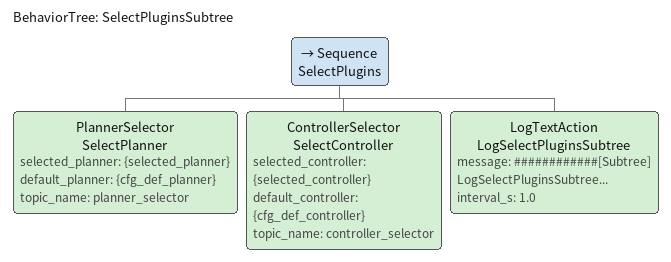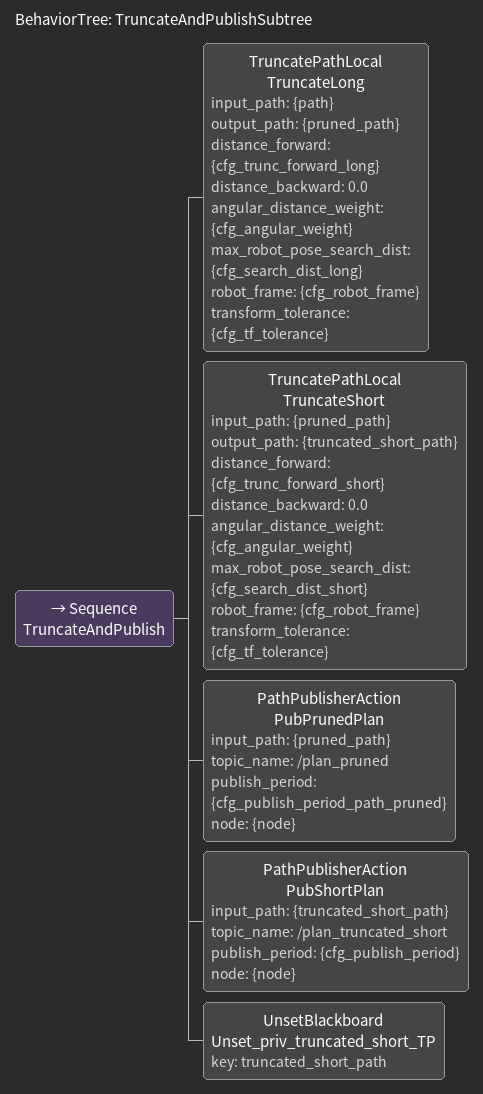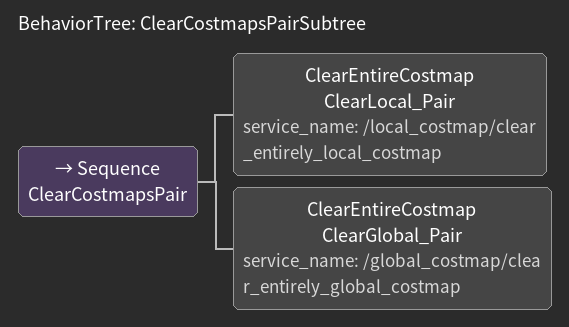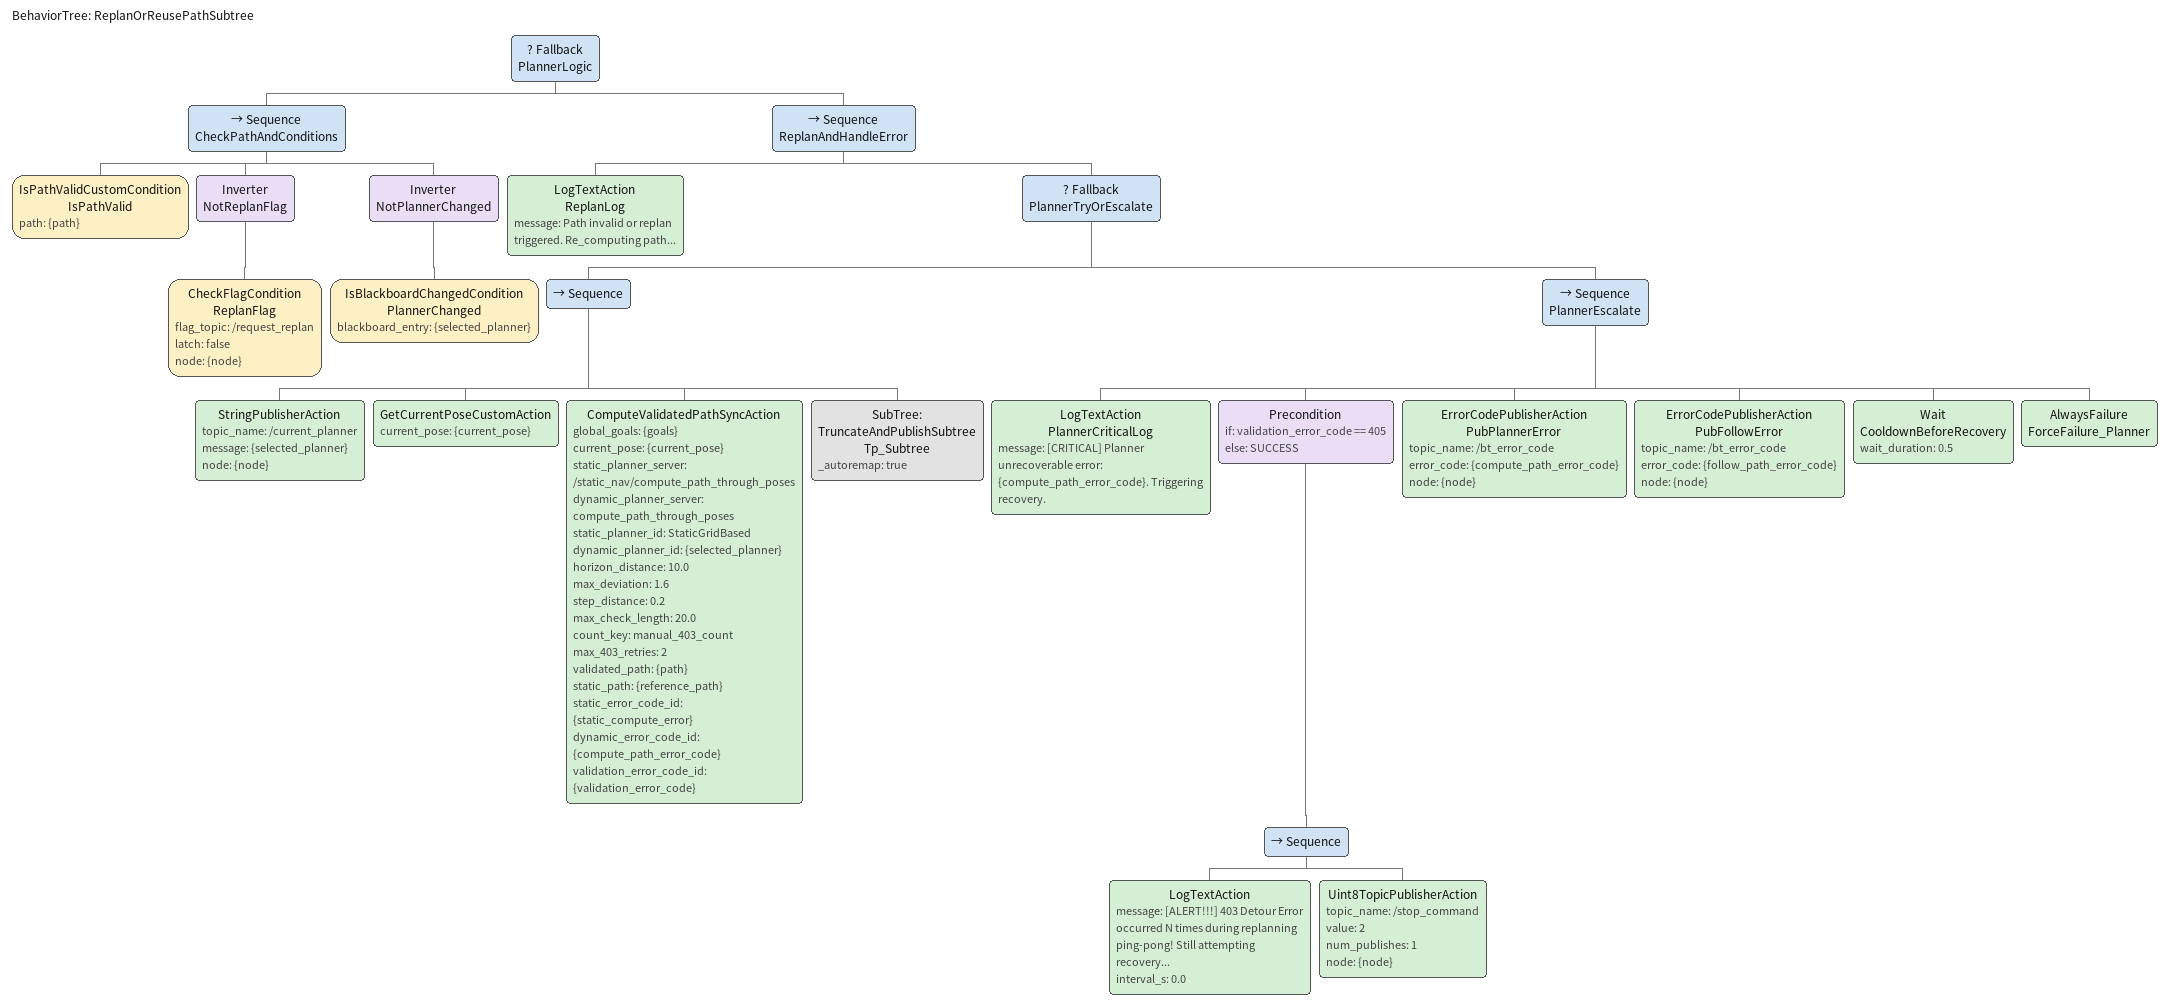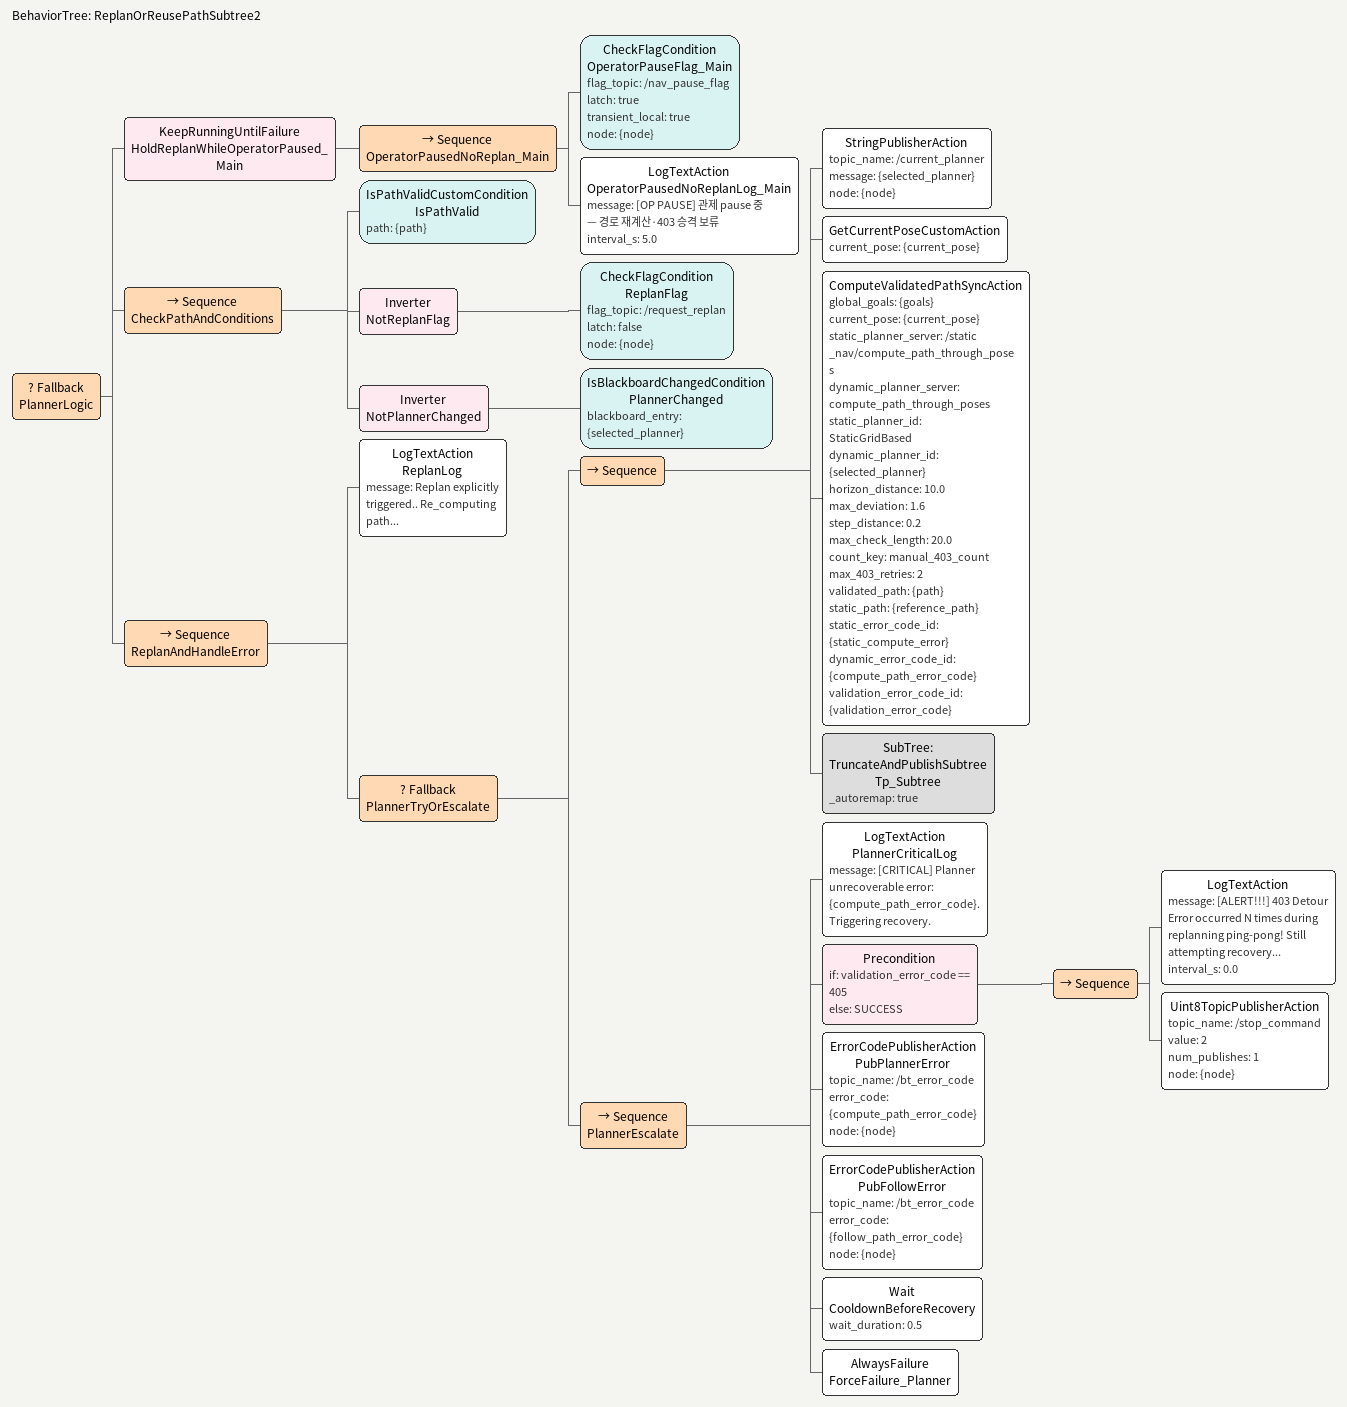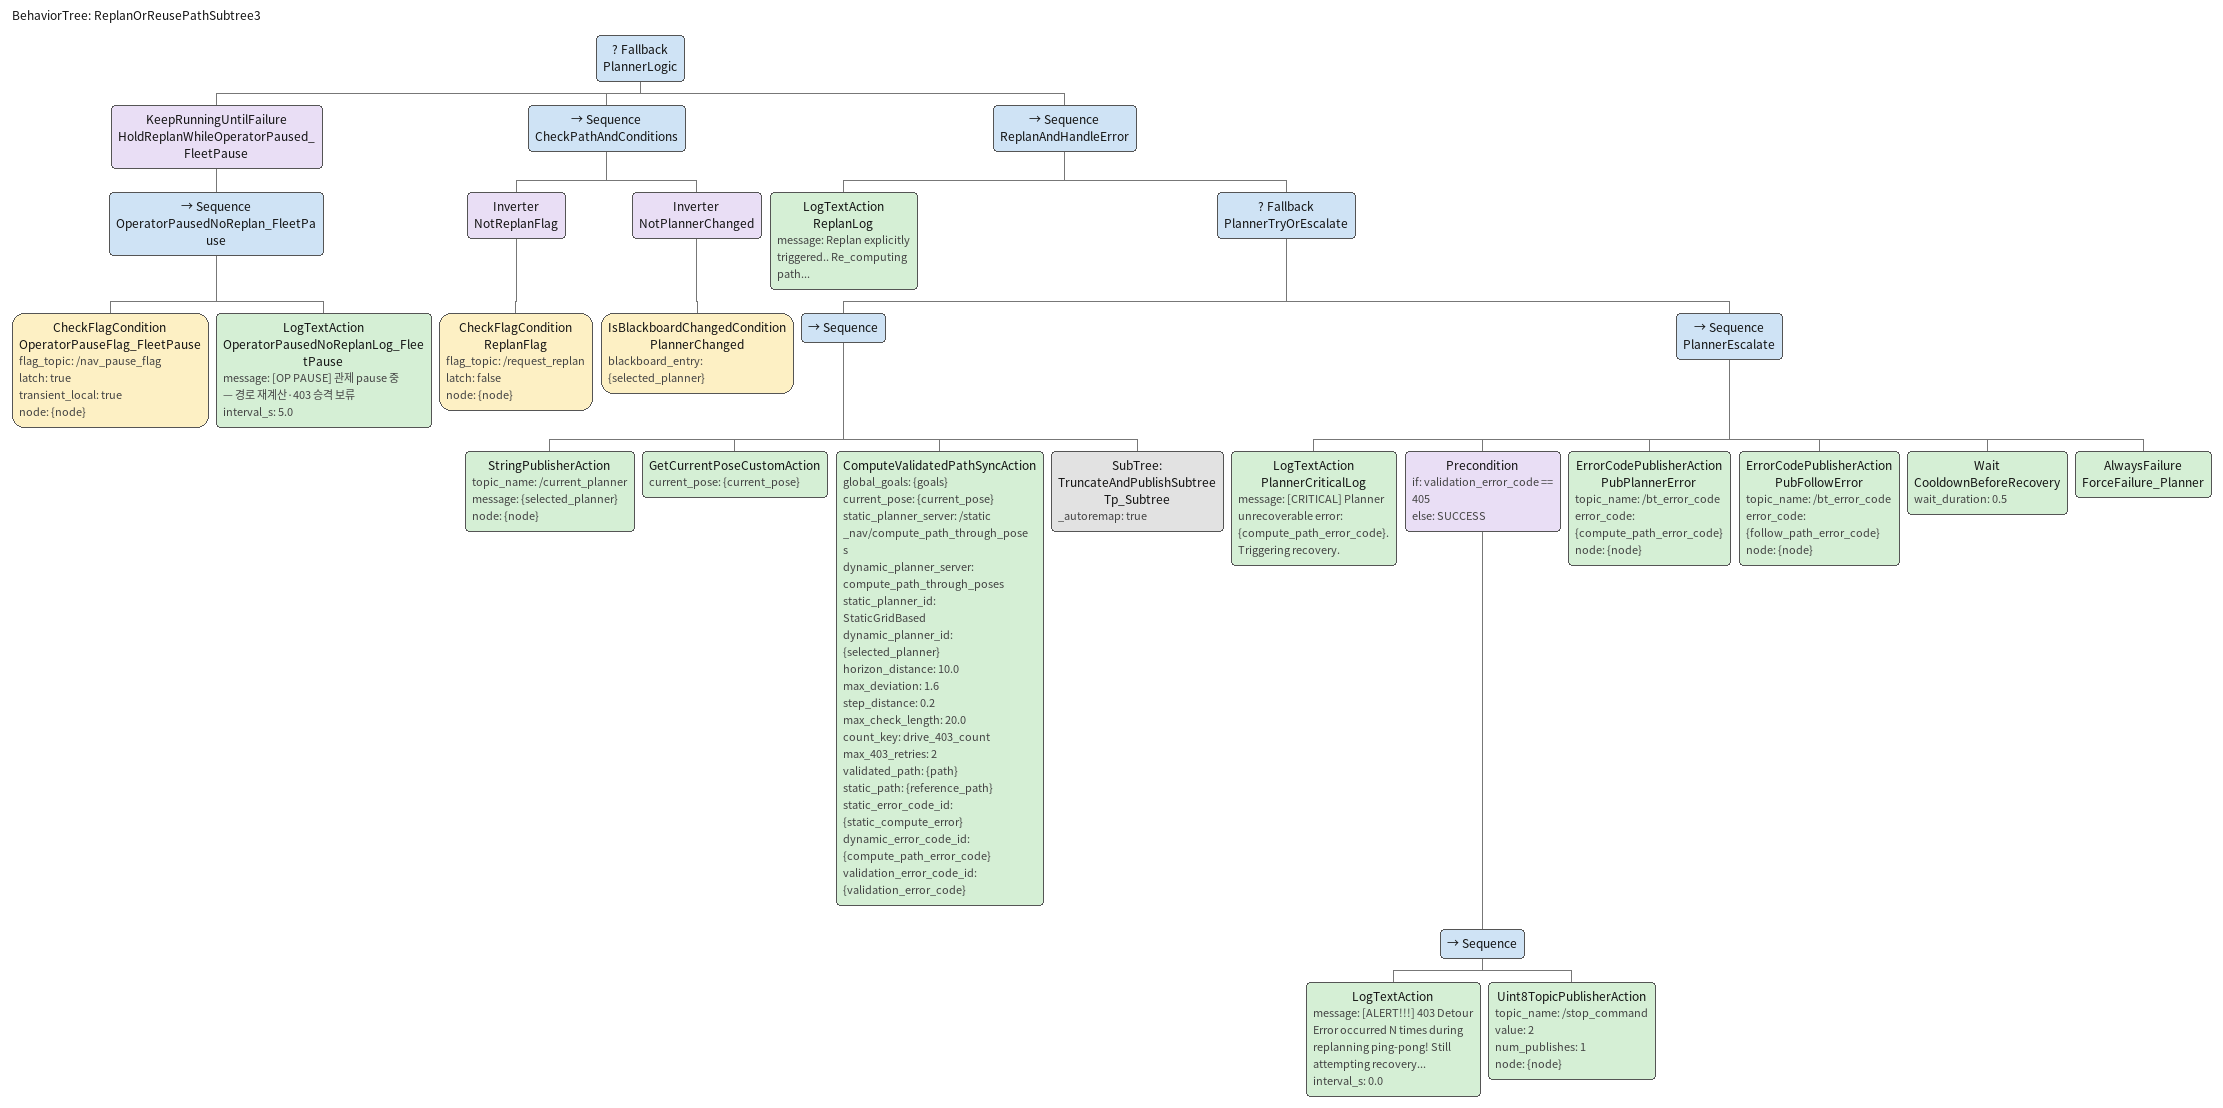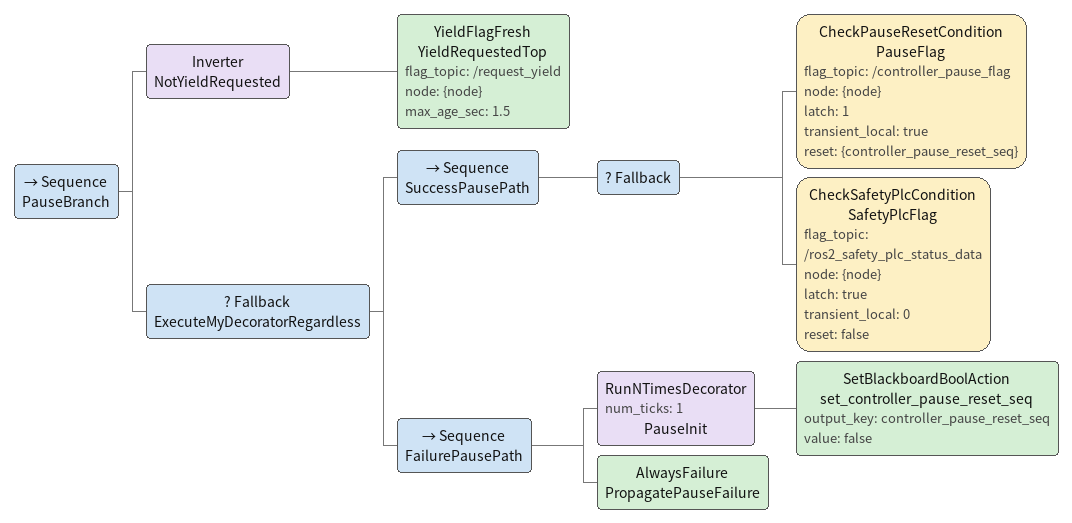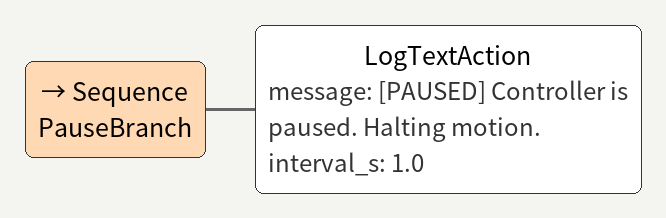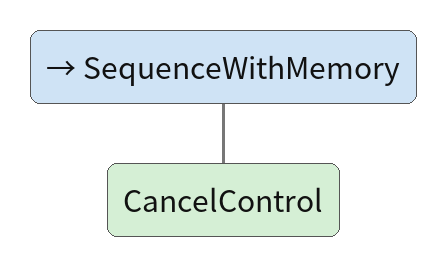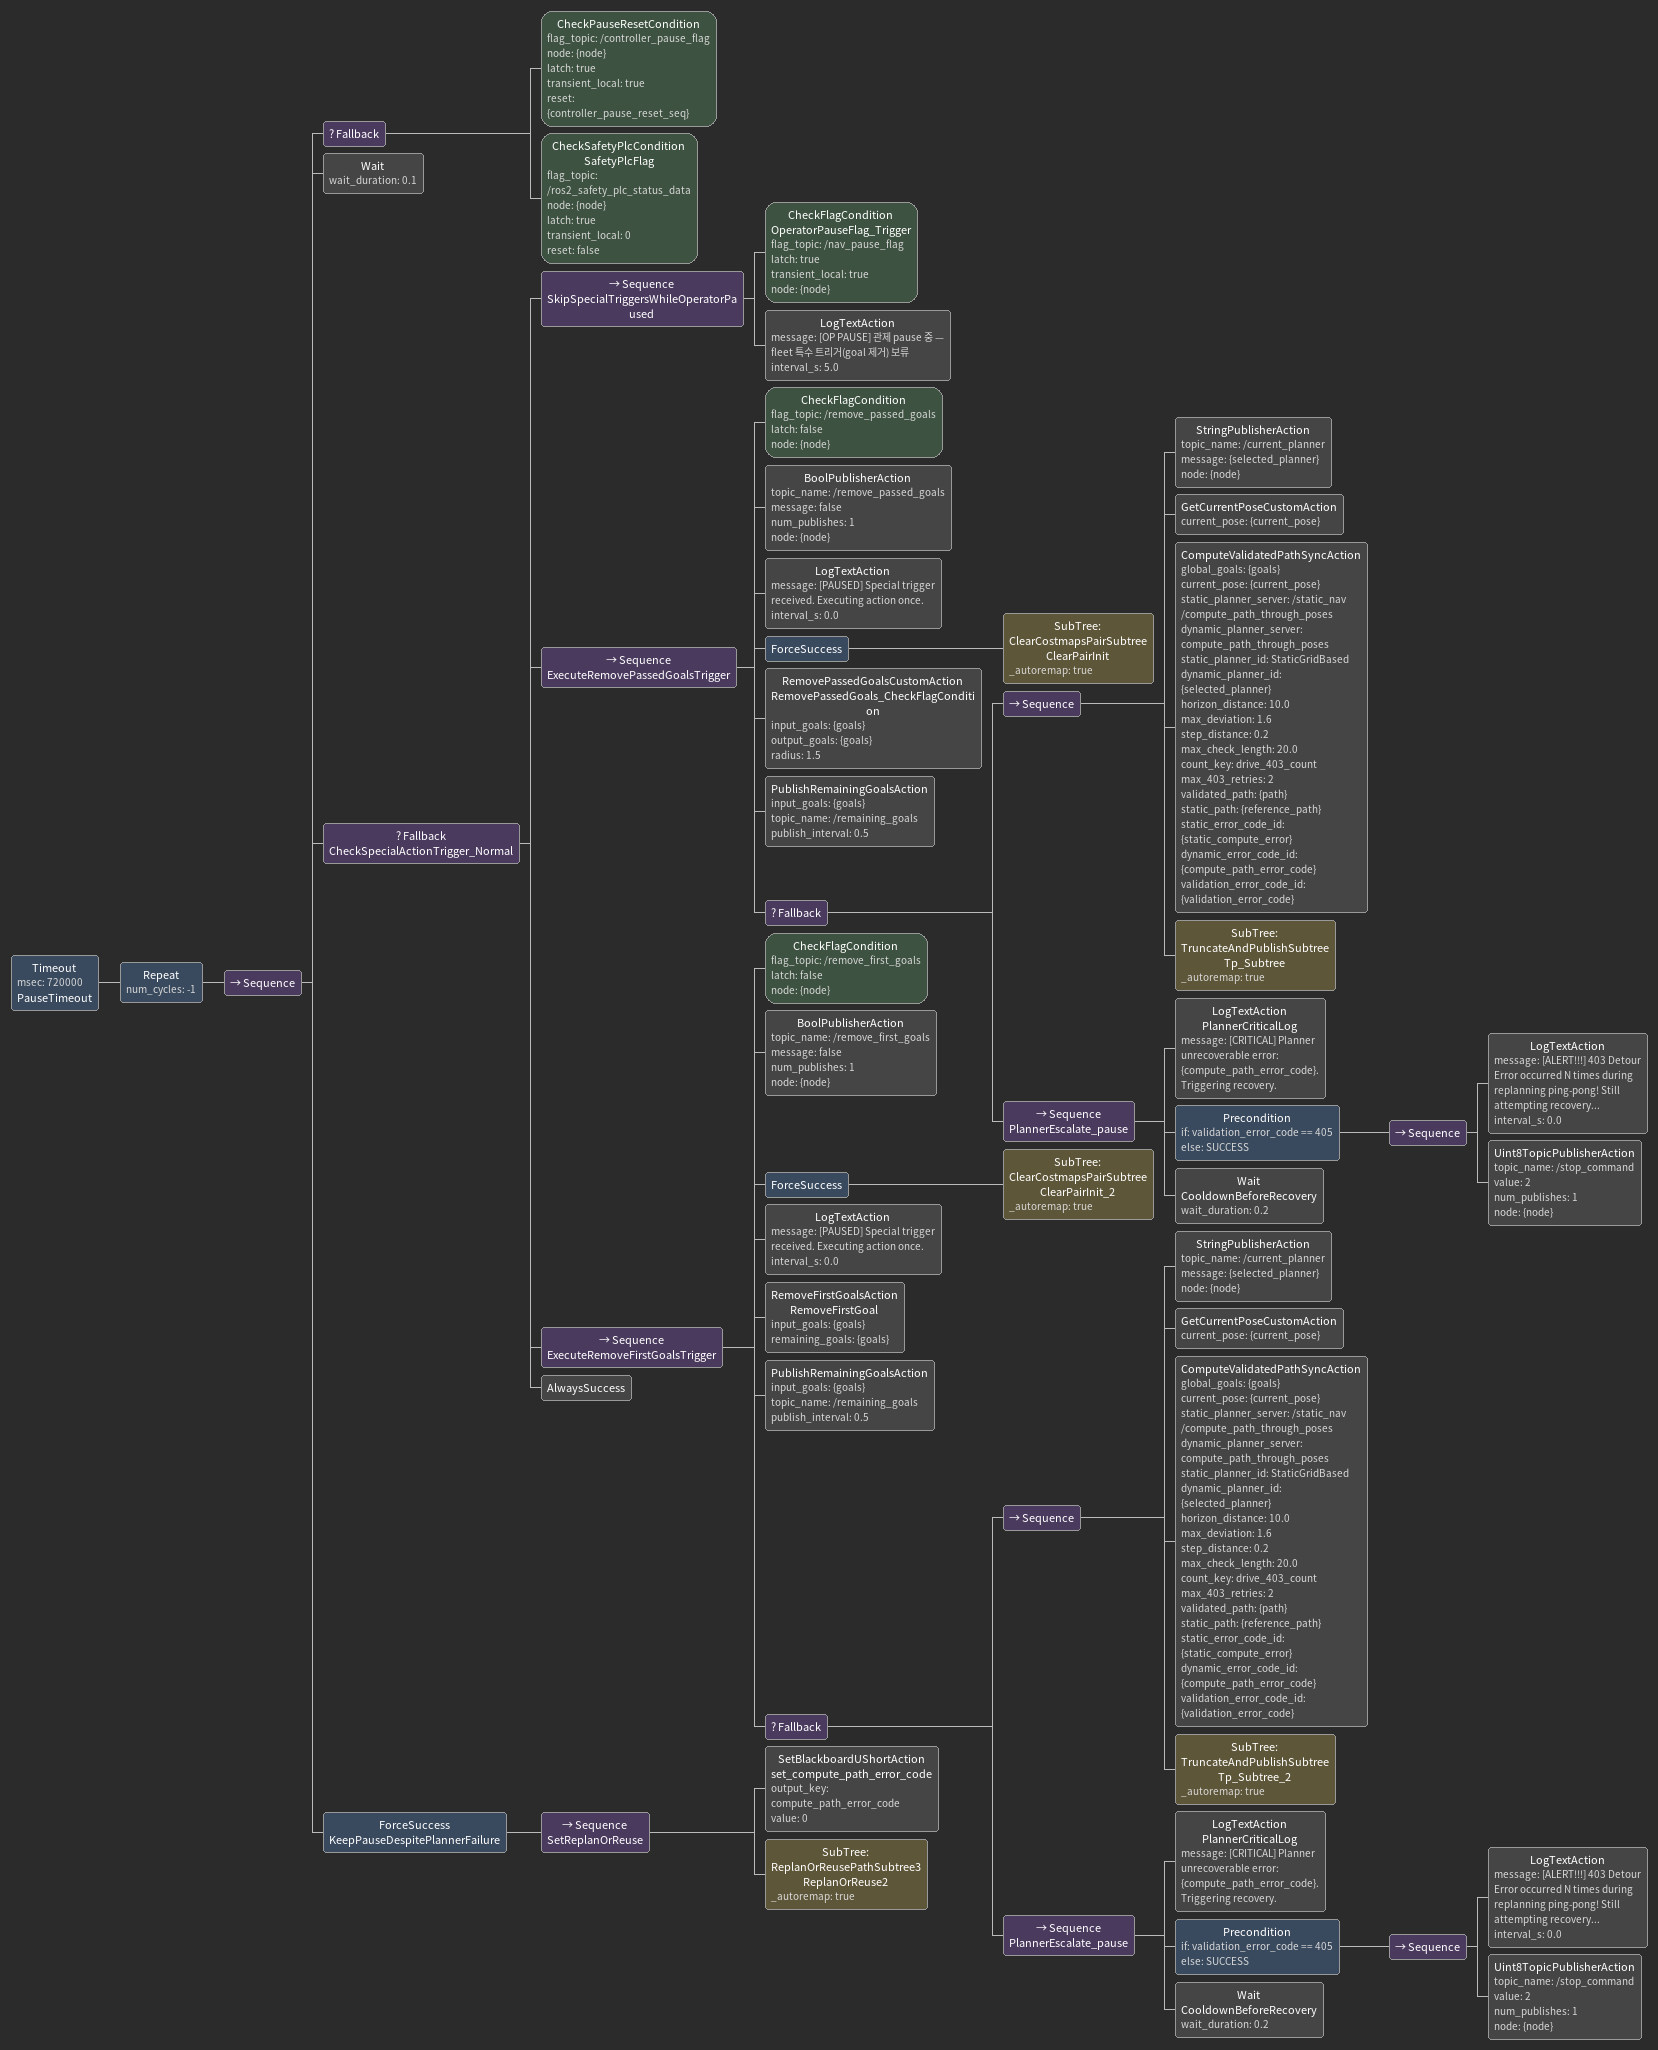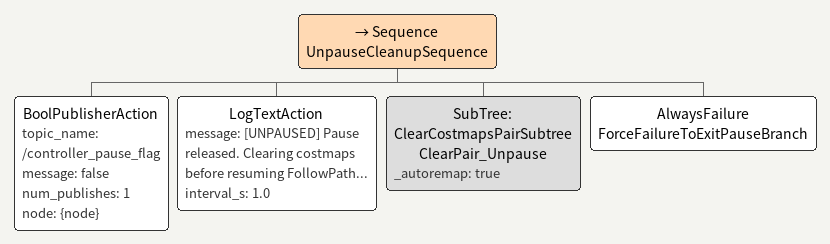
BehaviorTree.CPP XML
<BehaviorTree ID="SelectPluginsSubtree">
  <Sequence name="SelectPlugins">
    <PlannerSelector name="SelectPlanner" selected_planner="{selected_planner}" default_planner="{cfg_def_planner}" topic_name="planner_selector"/>
    <ControllerSelector name="SelectController" selected_controller="{selected_controller}" default_controller="{cfg_def_controller}" topic_name="controller_selector"/>
    <LogTextAction name="LogSelectPluginsSubtree" message="############[Subtree] LogSelectPluginsSubtree..." interval_s="1.0"/>
  </Sequence>
</BehaviorTree>

<BehaviorTree ID="TruncateAndPublishSubtree">
  <Sequence name="TruncateAndPublish">
    <TruncatePathLocal name="TruncateLong" input_path="{path}" output_path="{pruned_path}" distance_forward="{cfg_trunc_forward_long}" distance_backward="0.0" angular_distance_weight="{cfg_angular_weight}" max_robot_pose_search_dist="{cfg_search_dist_long}" robot_frame="{cfg_robot_frame}" transform_tolerance="{cfg_tf_tolerance}"/>
    <TruncatePathLocal name="TruncateShort" input_path="{pruned_path}" output_path="{truncated_short_path}" distance_forward="{cfg_trunc_forward_short}" distance_backward="0.0" angular_distance_weight="{cfg_angular_weight}" max_robot_pose_search_dist="{cfg_search_dist_short}" robot_frame="{cfg_robot_frame}" transform_tolerance="{cfg_tf_tolerance}"/>

    <PathPublisherAction name="PubPrunedPlan" input_path="{pruned_path}" topic_name="/plan_pruned" publish_period="{cfg_publish_period_path_pruned}" node="{node}"/>
    <PathPublisherAction name="PubShortPlan" input_path="{truncated_short_path}" topic_name="/plan_truncated_short" publish_period="{cfg_publish_period}" node="{node}"/>
    <UnsetBlackboard name="Unset_priv_truncated_short_TP" key="truncated_short_path"/>
  </Sequence>

</BehaviorTree>

<BehaviorTree ID="ClearCostmapsPairSubtree">
  <Sequence name="ClearCostmapsPair">
    <ClearEntireCostmap name="ClearLocal_Pair" service_name="/local_costmap/clear_entirely_local_costmap"/>
    <ClearEntireCostmap name="ClearGlobal_Pair" service_name="/global_costmap/clear_entirely_global_costmap"/>
  </Sequence>
</BehaviorTree>

<BehaviorTree ID="ReplanOrReusePathSubtree">
  <Fallback name="PlannerLogic">
    <Sequence name="CheckPathAndConditions">
      <IsPathValidCustomCondition name="IsPathValid" path="{path}"/>
      <Inverter name="NotReplanFlag">
        <CheckFlagCondition name="ReplanFlag" flag_topic="/request_replan" latch="false" node="{node}"/>
      </Inverter>
      <Inverter name="NotPlannerChanged">
        <IsBlackboardChangedCondition name="PlannerChanged" blackboard_entry="{selected_planner}"/>
      </Inverter>
    </Sequence>
    <Sequence name="ReplanAndHandleError">
      <LogTextAction name="ReplanLog" message="Path invalid or replan triggered. Re_computing path..."/>
      <Fallback name="PlannerTryOrEscalate">
        <Sequence>
          <StringPublisherAction topic_name="/current_planner" message="{selected_planner}" node="{node}"/>

          <GetCurrentPoseCustomAction current_pose="{current_pose}"/>
          <ComputeValidatedPathSyncAction global_goals="{goals}" current_pose="{current_pose}" static_planner_server="/static_nav/compute_path_through_poses" dynamic_planner_server="compute_path_through_poses" static_planner_id="StaticGridBased" dynamic_planner_id="{selected_planner}" horizon_distance="10.0" max_deviation="1.6" step_distance="0.2" max_check_length="20.0" count_key="manual_403_count" max_403_retries="2" validated_path="{path}" static_path="{reference_path}" static_error_code_id="{static_compute_error}" dynamic_error_code_id="{compute_path_error_code}" validation_error_code_id="{validation_error_code}"/>

          <SubTree name="Tp_Subtree" ID="TruncateAndPublishSubtree" _autoremap="true"/>
        </Sequence>

        <Sequence name="PlannerEscalate">
          <LogTextAction name="PlannerCriticalLog" message="[CRITICAL] Planner unrecoverable error: {compute_path_error_code}. Triggering recovery."/>
          <Precondition if="validation_error_code == 405" else="SUCCESS">
            <Sequence>
              <LogTextAction message="[ALERT!!!] 403 Detour Error occurred N times during replanning ping-pong! Still attempting recovery..." interval_s="0.0"/>
              <Uint8TopicPublisherAction topic_name="/stop_command" value="2" num_publishes="1" node="{node}"/>
            </Sequence>
          </Precondition>

          <ErrorCodePublisherAction name="PubPlannerError" topic_name="/bt_error_code" error_code="{compute_path_error_code}" node="{node}"/>
          <ErrorCodePublisherAction name="PubFollowError" topic_name="/bt_error_code" error_code="{follow_path_error_code}" node="{node}"/>

          <!-- 리커버리로 에러를 넘기기 전 쿨다운 시간 -->
          <Wait name="CooldownBeforeRecovery" wait_duration="0.5"/>
          <AlwaysFailure name="ForceFailure_Planner"/>
        </Sequence>
      </Fallback>
    </Sequence>
  </Fallback>

</BehaviorTree>

<BehaviorTree ID="ReplanOrReusePathSubtree2">
  <Fallback name="PlannerLogic">
    <KeepRunningUntilFailure name="HoldReplanWhileOperatorPaused_Main">
      <Sequence name="OperatorPausedNoReplan_Main">
        <CheckFlagCondition name="OperatorPauseFlag_Main" flag_topic="/nav_pause_flag" latch="true" transient_local="true" node="{node}"/>
        <LogTextAction name="OperatorPausedNoReplanLog_Main" message="[OP PAUSE] 관제 pause 중 — 경로 재계산·403 승격 보류" interval_s="5.0"/>
      </Sequence>
    </KeepRunningUntilFailure>
    <Sequence name="CheckPathAndConditions">
      <IsPathValidCustomCondition name="IsPathValid" path="{path}"/>
      <Inverter name="NotReplanFlag">
        <CheckFlagCondition name="ReplanFlag" flag_topic="/request_replan" latch="false" node="{node}"/>
      </Inverter>
      <Inverter name="NotPlannerChanged">
        <IsBlackboardChangedCondition name="PlannerChanged" blackboard_entry="{selected_planner}"/>
      </Inverter>
    </Sequence>
    <Sequence name="ReplanAndHandleError">
      <LogTextAction name="ReplanLog" message="Replan explicitly triggered.. Re_computing path..."/>
      <Fallback name="PlannerTryOrEscalate">
        <Sequence>
          <StringPublisherAction topic_name="/current_planner" message="{selected_planner}" node="{node}"/>

          <GetCurrentPoseCustomAction current_pose="{current_pose}"/>
          <ComputeValidatedPathSyncAction global_goals="{goals}" current_pose="{current_pose}" static_planner_server="/static_nav/compute_path_through_poses" dynamic_planner_server="compute_path_through_poses" static_planner_id="StaticGridBased" dynamic_planner_id="{selected_planner}" horizon_distance="10.0" max_deviation="1.6" step_distance="0.2" max_check_length="20.0" count_key="manual_403_count" max_403_retries="2" validated_path="{path}" static_path="{reference_path}" static_error_code_id="{static_compute_error}" dynamic_error_code_id="{compute_path_error_code}" validation_error_code_id="{validation_error_code}"/>

          <SubTree name="Tp_Subtree" ID="TruncateAndPublishSubtree" _autoremap="true"/>

        </Sequence>

        <Sequence name="PlannerEscalate">
          <LogTextAction name="PlannerCriticalLog" message="[CRITICAL] Planner unrecoverable error: {compute_path_error_code}. Triggering recovery."/>

          <Precondition if="validation_error_code == 405" else="SUCCESS">
            <Sequence>
              <LogTextAction message="[ALERT!!!] 403 Detour Error occurred N times during replanning ping-pong! Still attempting recovery..." interval_s="0.0"/>
              <Uint8TopicPublisherAction topic_name="/stop_command" value="2" num_publishes="1" node="{node}"/>
            </Sequence>
          </Precondition>

          <ErrorCodePublisherAction name="PubPlannerError" topic_name="/bt_error_code" error_code="{compute_path_error_code}" node="{node}"/>
          <ErrorCodePublisherAction name="PubFollowError" topic_name="/bt_error_code" error_code="{follow_path_error_code}" node="{node}"/>

          <!-- 리커버리로 에러를 넘기기 전 쿨다운 시간 -->
          <Wait name="CooldownBeforeRecovery" wait_duration="0.5"/>
          <AlwaysFailure name="ForceFailure_Planner"/>
        </Sequence>
      </Fallback>
    </Sequence>
  </Fallback>

</BehaviorTree>

<BehaviorTree ID="ReplanOrReusePathSubtree3">
  <Fallback name="PlannerLogic">
    <KeepRunningUntilFailure name="HoldReplanWhileOperatorPaused_FleetPause">
      <Sequence name="OperatorPausedNoReplan_FleetPause">
        <CheckFlagCondition name="OperatorPauseFlag_FleetPause" flag_topic="/nav_pause_flag" latch="true" transient_local="true" node="{node}"/>
        <LogTextAction name="OperatorPausedNoReplanLog_FleetPause" message="[OP PAUSE] 관제 pause 중 — 경로 재계산·403 승격 보류" interval_s="5.0"/>
      </Sequence>
    </KeepRunningUntilFailure>
    <Sequence name="CheckPathAndConditions">
      <Inverter name="NotReplanFlag">
        <CheckFlagCondition name="ReplanFlag" flag_topic="/request_replan" latch="false" node="{node}"/>
      </Inverter>
      <Inverter name="NotPlannerChanged">
        <IsBlackboardChangedCondition name="PlannerChanged" blackboard_entry="{selected_planner}"/>
      </Inverter>
    </Sequence>
    <Sequence name="ReplanAndHandleError">
      <LogTextAction name="ReplanLog" message="Replan explicitly triggered.. Re_computing path..."/>
      <Fallback name="PlannerTryOrEscalate">
        <Sequence>
          <StringPublisherAction topic_name="/current_planner" message="{selected_planner}" node="{node}"/>

          <GetCurrentPoseCustomAction current_pose="{current_pose}"/>
          <ComputeValidatedPathSyncAction global_goals="{goals}" current_pose="{current_pose}" static_planner_server="/static_nav/compute_path_through_poses" dynamic_planner_server="compute_path_through_poses" static_planner_id="StaticGridBased" dynamic_planner_id="{selected_planner}" horizon_distance="10.0" max_deviation="1.6" step_distance="0.2" max_check_length="20.0" count_key="drive_403_count" max_403_retries="2" validated_path="{path}" static_path="{reference_path}" static_error_code_id="{static_compute_error}" dynamic_error_code_id="{compute_path_error_code}" validation_error_code_id="{validation_error_code}"/>

          <SubTree name="Tp_Subtree" ID="TruncateAndPublishSubtree" _autoremap="true"/>

        </Sequence>

        <Sequence name="PlannerEscalate">
          <LogTextAction name="PlannerCriticalLog" message="[CRITICAL] Planner unrecoverable error: {compute_path_error_code}. Triggering recovery."/>

          <Precondition if="validation_error_code == 405" else="SUCCESS">
            <Sequence>
              <LogTextAction message="[ALERT!!!] 403 Detour Error occurred N times during replanning ping-pong! Still attempting recovery..." interval_s="0.0"/>
              <Uint8TopicPublisherAction topic_name="/stop_command" value="2" num_publishes="1" node="{node}"/>
            </Sequence>
          </Precondition>

          <ErrorCodePublisherAction name="PubPlannerError" topic_name="/bt_error_code" error_code="{compute_path_error_code}" node="{node}"/>
          <ErrorCodePublisherAction name="PubFollowError" topic_name="/bt_error_code" error_code="{follow_path_error_code}" node="{node}"/>

          <!-- 리커버리로 에러를 넘기기 전 쿨다운 시간 -->
          <Wait name="CooldownBeforeRecovery" wait_duration="0.5"/>
          <AlwaysFailure name="ForceFailure_Planner"/>
        </Sequence>
      </Fallback>
    </Sequence>
  </Fallback>

</BehaviorTree>

<Sequence name="PauseBranch">
  <Inverter name="NotYieldRequested">
    <YieldFlagFresh name="YieldRequestedTop" flag_topic="/request_yield" node="{node}" max_age_sec="1.5"/>  <!-- [V2.36d] 하트비트 → VOLATILE 구독 -->
  </Inverter>
  <Fallback name="ExecuteMyDecoratorRegardless">

    <Sequence name="SuccessPausePath">
      <Fallback>
        <CheckPauseResetCondition name="PauseFlag" flag_topic="/controller_pause_flag" node="{node}" latch="1" transient_local="true" reset="{controller_pause_reset_seq}"/>

        <CheckSafetyPlcCondition name="SafetyPlcFlag" flag_topic="/ros2_safety_plc_status_data" node="{node}" latch="true" transient_local="0" reset="false"/>
      </Fallback>
    </Sequence>

    <Sequence name="FailurePausePath">

      <RunNTimesDecorator num_ticks="1" name="PauseInit">
        <SetBlackboardBoolAction name="set_controller_pause_reset_seq" output_key="controller_pause_reset_seq" value="false"/>
      </RunNTimesDecorator>

      <AlwaysFailure name="PropagatePauseFailure"/>
    </Sequence>
  </Fallback>
</Sequence>

<Sequence name="PauseBranch">
  <LogTextAction message="[PAUSED] Controller is paused. Halting motion." interval_s="1.0"/>
</Sequence>

<SequenceWithMemory>
  <CancelControl/>
</SequenceWithMemory>

<Timeout msec="720000" name="PauseTimeout">
  <Repeat num_cycles="-1">
    <Sequence>
      <Fallback>
        <CheckPauseResetCondition flag_topic="/controller_pause_flag" node="{node}" latch="true" transient_local="true" reset="{controller_pause_reset_seq}"/>

        <CheckSafetyPlcCondition name="SafetyPlcFlag" flag_topic="/ros2_safety_plc_status_data" node="{node}" latch="true" transient_local="0" reset="false"/>
      </Fallback>
      <Wait wait_duration="0.1"/>

      <!-- ★ 추가: 특정 토픽 수신 시 1회 실행하는 액션 트리거 ★ -->
      <Fallback name="CheckSpecialActionTrigger_Normal">
        <Sequence name="SkipSpecialTriggersWhileOperatorPaused">
          <CheckFlagCondition name="OperatorPauseFlag_Trigger" flag_topic="/nav_pause_flag" latch="true" transient_local="true" node="{node}"/>
          <LogTextAction message="[OP PAUSE] 관제 pause 중 — fleet 특수 트리거(goal 제거) 보류" interval_s="5.0"/>
        </Sequence>
        <Sequence name="ExecuteRemovePassedGoalsTrigger">
          <!-- latch="false"로 설정하여 토픽을 한 번 읽으면 즉시 false로 초기화(1회 실행 보장) -->
          <CheckFlagCondition flag_topic="/remove_passed_goals" latch="false" node="{node}"/>
          <BoolPublisherAction topic_name="/remove_passed_goals" message="false" num_publishes="1" node="{node}"/>
          <LogTextAction message="[PAUSED] Special trigger received. Executing action once." interval_s="0.0"/>
          <ForceSuccess>
            <SubTree name="ClearPairInit" ID="ClearCostmapsPairSubtree" _autoremap="true"/>
          </ForceSuccess>
          <RemovePassedGoalsCustomAction name="RemovePassedGoals_CheckFlagCondition" input_goals="{goals}" output_goals="{goals}" radius="1.5"/>
          <PublishRemainingGoalsAction input_goals="{goals}" topic_name="/remaining_goals" publish_interval="0.5"/>

          <Fallback>
            <Sequence>
              <StringPublisherAction topic_name="/current_planner" message="{selected_planner}" node="{node}"/>

              <GetCurrentPoseCustomAction current_pose="{current_pose}"/>
              <ComputeValidatedPathSyncAction global_goals="{goals}" current_pose="{current_pose}" static_planner_server="/static_nav/compute_path_through_poses" dynamic_planner_server="compute_path_through_poses" static_planner_id="StaticGridBased" dynamic_planner_id="{selected_planner}" horizon_distance="10.0" max_deviation="1.6" step_distance="0.2" max_check_length="20.0" count_key="drive_403_count" max_403_retries="2" validated_path="{path}" static_path="{reference_path}" static_error_code_id="{static_compute_error}" dynamic_error_code_id="{compute_path_error_code}" validation_error_code_id="{validation_error_code}"/>

              <SubTree name="Tp_Subtree" ID="TruncateAndPublishSubtree" _autoremap="true"/>

            </Sequence>

            <Sequence name="PlannerEscalate_pause">
              <LogTextAction name="PlannerCriticalLog" message="[CRITICAL] Planner unrecoverable error: {compute_path_error_code}. Triggering recovery."/>
              <!-- 리커버리로 에러를 넘기기 전 쿨다운 시간 -->

              <Precondition if="validation_error_code == 405" else="SUCCESS">
                <Sequence>
                  <LogTextAction message="[ALERT!!!] 403 Detour Error occurred N times during replanning ping-pong! Still attempting recovery..." interval_s="0.0"/>
                  <Uint8TopicPublisherAction topic_name="/stop_command" value="2" num_publishes="1" node="{node}"/>
                </Sequence>
              </Precondition>

              <Wait name="CooldownBeforeRecovery" wait_duration="0.2"/>
            </Sequence>
          </Fallback>

        </Sequence>
        <Sequence name="ExecuteRemoveFirstGoalsTrigger">
          <!-- latch="false"로 설정하여 토픽을 한 번 읽으면 즉시 false로 초기화(1회 실행 보장) -->
          <CheckFlagCondition flag_topic="/remove_first_goals" latch="false" node="{node}"/>
          <!-- [moduler32] 여기서 /remove_passed_goals 를 내리고 있었다(복붙 오류).
               그 결과 /remove_first_goals 의 TRANSIENT_LOCAL 래치를 아무도
               내리지 않아, 코드베이스 전체에 이 토픽의 false 발행이 없었다. -->
          <BoolPublisherAction topic_name="/remove_first_goals" message="false" num_publishes="1" node="{node}"/>
          <ForceSuccess>
            <SubTree name="ClearPairInit_2" ID="ClearCostmapsPairSubtree" _autoremap="true"/>
          </ForceSuccess>
          <LogTextAction message="[PAUSED] Special trigger received. Executing action once." interval_s="0.0"/>
          <RemoveFirstGoalsAction name="RemoveFirstGoal" input_goals="{goals}" remaining_goals="{goals}"/>
          <PublishRemainingGoalsAction input_goals="{goals}" topic_name="/remaining_goals" publish_interval="0.5"/>

          <Fallback>
            <Sequence>
              <StringPublisherAction topic_name="/current_planner" message="{selected_planner}" node="{node}"/>

              <GetCurrentPoseCustomAction current_pose="{current_pose}"/>
              <ComputeValidatedPathSyncAction global_goals="{goals}" current_pose="{current_pose}" static_planner_server="/static_nav/compute_path_through_poses" dynamic_planner_server="compute_path_through_poses" static_planner_id="StaticGridBased" dynamic_planner_id="{selected_planner}" horizon_distance="10.0" max_deviation="1.6" step_distance="0.2" max_check_length="20.0" count_key="drive_403_count" max_403_retries="2" validated_path="{path}" static_path="{reference_path}" static_error_code_id="{static_compute_error}" dynamic_error_code_id="{compute_path_error_code}" validation_error_code_id="{validation_error_code}"/>

              <SubTree name="Tp_Subtree_2" ID="TruncateAndPublishSubtree" _autoremap="true"/>

            </Sequence>

            <Sequence name="PlannerEscalate_pause">
              <LogTextAction name="PlannerCriticalLog" message="[CRITICAL] Planner unrecoverable error: {compute_path_error_code}. Triggering recovery."/>
              <!-- 리커버리로 에러를 넘기기 전 쿨다운 시간 -->

              <Precondition if="validation_error_code == 405" else="SUCCESS">
                <Sequence>
                  <LogTextAction message="[ALERT!!!] 403 Detour Error occurred N times during replanning ping-pong! Still attempting recovery..." interval_s="0.0"/>
                  <Uint8TopicPublisherAction topic_name="/stop_command" value="2" num_publishes="1" node="{node}"/>
                </Sequence>
              </Precondition>

              <Wait name="CooldownBeforeRecovery" wait_duration="0.2"/>
            </Sequence>
          </Fallback>

        </Sequence>

        <!-- 토픽이 안 들어왔거나, 액션이 끝난 경우 루프가 멈추지 않도록 무조건 성공 반환 -->
        <AlwaysSuccess/>
      </Fallback>
      <!--  추가 끝  -->

      <ForceSuccess name="KeepPauseDespitePlannerFailure">
        <Sequence name="SetReplanOrReuse">
          <SetBlackboardUShortAction name="set_compute_path_error_code" output_key="compute_path_error_code" value="0"/>
          <SubTree name="ReplanOrReuse2" ID="ReplanOrReusePathSubtree3" _autoremap="true"/>
        </Sequence>
      </ForceSuccess>
    </Sequence>
  </Repeat>
</Timeout>

<Sequence name="UnpauseCleanupSequence">
  <BoolPublisherAction topic_name="/controller_pause_flag" message="false" num_publishes="1" node="{node}"/>

  <LogTextAction message="[UNPAUSED] Pause released. Clearing costmaps before resuming FollowPath..." interval_s="1.0"/>
  <SubTree name="ClearPair_Unpause" ID="ClearCostmapsPairSubtree" _autoremap="true"/>
  <AlwaysFailure name="ForceFailureToExitPauseBranch"/>
</Sequence>
